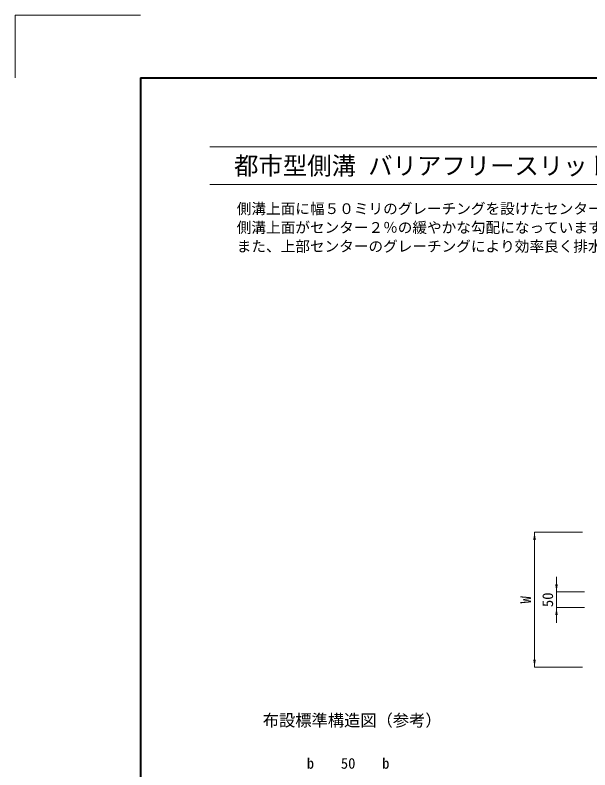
# Model space of a CAD drawing. Units: millimetres at full size, sheet at 1:20; details may follow other scales. Extents: x -285 to 21875, y 5903 to 11843.
# Drawn here: x -285 to 1546, y 9438 to 11843 of the extents above; entities that cross this region are included whole.
import ezdxf
from ezdxf.enums import TextEntityAlignment as Align

# ---------------------------------------------------------------- set-up
doc = ezdxf.new("R2010")
doc.units = ezdxf.units.MM
doc.header["$LTSCALE"] = 20
for name, color, linetype, lineweight in [('Defpoints_2', 8, 'Continuous', 0), ('図枠', 7, 'Continuous', 5), ('寸法線', 7, 'Continuous', 13)]:
    doc.layers.add(name, color=color, linetype=linetype, lineweight=lineweight)
doc.layers.add('文字', color=7, linetype='Continuous')
doc.styles.add('ＭＳ ゴシック', font='')
doc.styles.get('ＭＳ ゴシック').set_extended_font_data('MS Gothic')

# ---------------------------------------------------------------- blocks, each defined once
blk = doc.blocks.new('filled_arrow')
at = {"color": 0, "linetype": 'Continuous', "lineweight": -2}
blk.add_solid([(7.5, 1.25), (0, 0), (7.5, -1.25)], dxfattribs=at)

msp = doc.modelspace()

# ---------------------------------------------------------------- linework, layer by layer
at = {"layer": 'Defpoints_2', "color": 7, "lineweight": 13}
for p, q in [((-285.03, 11843.12), (-285.03, 11643.12)), ((114.97, 11843.12), (-285.03, 11843.12))]:
    msp.add_line(p, q, dxfattribs=at)
at = {"layer": '図枠', "lineweight": 40}
for q in [(3714.97, 11643.12), (114.97, 6103.12)]:
    msp.add_line((114.97, 11643.12), q, dxfattribs=at)
at = {"layer": '図枠', "lineweight": 13}
for p, q in [((334.97, 11423.12), (3494.97, 11423.12)), ((334.97, 11303.12), (3494.97, 11303.12))]:
    msp.add_line(p, q, dxfattribs=at)
at = {"layer": '寸法線'}
for p, q in [((1369.9, 10195.26), (1369.9, 9765.26)), ((1523.07, 10195.26), (1369.9, 10195.26)), ((1439.9, 10053.26), (1439.9, 9907.26)), ((1529.57, 10005.26), (1439.9, 10005.26)), ((1529.57, 9955.26), (1439.9, 9955.26)), ((1523.07, 9765.26), (1369.9, 9765.26))]:
    msp.add_line(p, q, dxfattribs=at)

# ---------------------------------------------------------------- block references
at = {"layer": '寸法線', "xscale": 3.2, "yscale": 3.2}
for p, rotation in [((1369.9, 10195.26), 270), ((1439.9, 10005.26), 90), ((1439.9, 9955.26), 270), ((1369.9, 9765.26), 90)]:
    msp.add_blockref('filled_arrow', p, dxfattribs=dict(at, rotation=rotation))

# ---------------------------------------------------------------- texts
at = {"layer": '図枠', "style": 'ＭＳ ゴシック'}
msp.add_text('\u3000都市型側溝 バリアフリースリットグレーチング', height=56.96, dxfattribs=at).set_placement((334.97, 11363.12), align=Align.MIDDLE_LEFT)
at = {"layer": '寸法線', "style": 'ＭＳ ゴシック'}
for s, p in [('W', (1341.9, 9980.26)), ('50', (1411.9, 9980.26))]:
    msp.add_text(s, height=34.18, rotation=90, dxfattribs=at).set_placement(p, align=Align.MIDDLE_CENTER)
for s, p in [('b', (656.04, 9459.11)), ('50', (776.04, 9459.11)), ('b', (896.04, 9459.11))]:
    msp.add_text(s, height=34.18, dxfattribs=at).set_placement(p, align=Align.MIDDLE_CENTER)
at = {"layer": '文字', "style": 'ＭＳ ゴシック'}
for s, p in [('側溝上面に幅５０ミリのグレーチングを設けたセンター２％勾配のT-25縦断の管渠型側溝です。', (421.24, 11243.47)), ('側溝上面がセンター２％の緩やかな勾配になっていますので、歩行者に優しく、車椅子による横断走行もスムーズにできます。', (421.24, 11183.47)), ('また、上部センターのグレーチングにより効率良く排水ができます。', (421.24, 11123.47))]:
    msp.add_text(s, height=34.18, dxfattribs=at).set_placement(p, align=Align.TOP_LEFT)
msp.add_text(' 布設標準構造図（参考）', height=37.98, dxfattribs=at).set_placement((776.04, 9596.19), align=Align.MIDDLE_CENTER)

doc.saveas('drawing.dxf')
